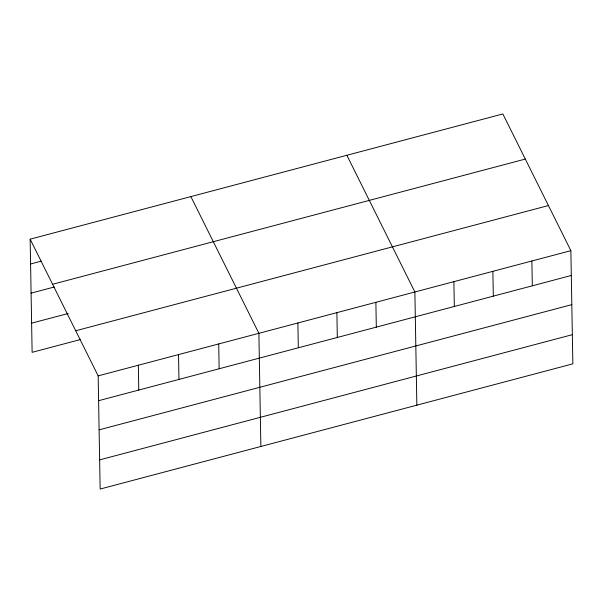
<?xml version="1.0" encoding="UTF-8"?>
<svg xmlns="http://www.w3.org/2000/svg" width="603" height="603" viewBox="0 0 603 603"><rect width="100%" height="100%" fill="white"/><g stroke="black" fill="none" stroke-linecap="round" stroke-linejoin="round"><path stroke-width="0.9" d="M30.15 239.165L502.857 113.952L570.875 250.667L572.85 363.835L100.143 489.048L98.168 375.873L30.15 239.165L32.125 352.333L80.342 339.564M30.58 263.978L41.298 261.144M52.597 284.277L525.303 159.071M31.092 293.141L54.308 286.99M31.62 323.178L68.222 313.485M75.722 330.761L548.428 205.548M98.168 375.873L570.875 250.667M98.606 400.694L571.305 275.481M99.111 429.849L571.817 304.636M99.638 459.885L572.337 334.68M346.861 155.273L414.879 291.98L416.854 405.156M190.872 196.593L258.891 333.301L260.865 446.476M531.876 260.993L532.313 285.807M492.877 271.327L493.314 296.141M453.878 281.654L454.315 306.467M375.88 302.314L376.317 327.127M336.889 312.64L337.318 337.461M297.89 322.974L298.319 347.788M218.708 343.944L219.145 368.765M178.526 354.587L178.963 379.408M138.351 365.23L138.78 390.051"/></g></svg>
